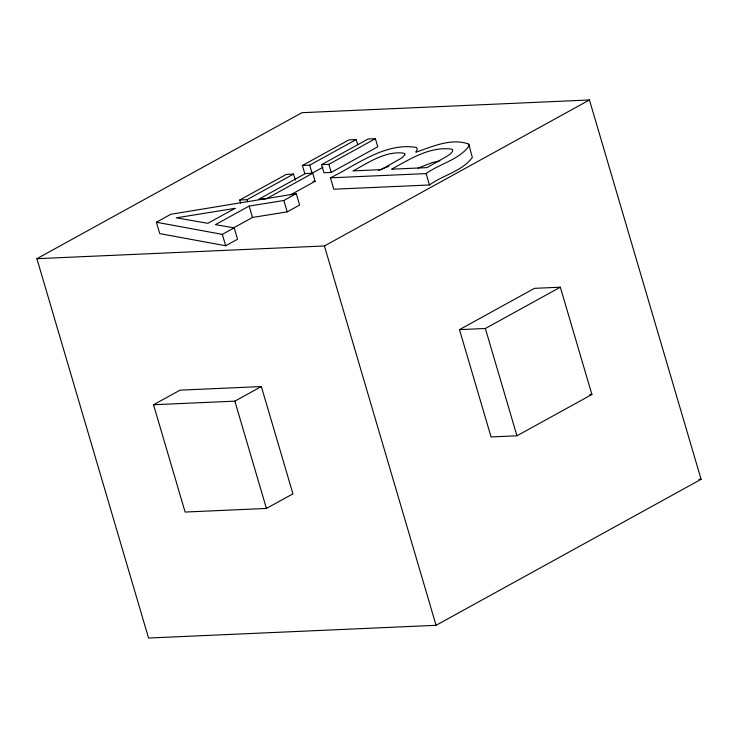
<?xml version="1.0" encoding="UTF-8"?>
<svg xmlns="http://www.w3.org/2000/svg" width="738" height="738" viewBox="0 0 738 738"><rect width="100%" height="100%" fill="white"/><g stroke="black" fill="none" stroke-linecap="round" stroke-linejoin="round"><path stroke-width="1.11" d="M36.9 258.687L301.934 112.693L589.45 99.971L701.1 479.313L436.066 625.307L148.55 638.029L36.9 258.687L324.425 245.966L589.45 99.971M296.261 193.66L283.881 200.478L249.158 206.068L215.45 224.638L234.186 227.857L237.535 239.232L225.69 245.763L159.74 233.614L156.391 222.239L170.847 214.269L296.261 193.66L299.619 205.044L287.23 211.861L252.507 217.452L232.682 228.365M240.625 203.051L239.73 200.016L286.252 174.399L293.549 174.076L295.329 180.137M290.348 194.933L315.089 181.308L312.709 173.227L304.776 173.578L302.396 165.496L348.917 139.879L356.214 139.556L357.699 144.602M239.73 200.016L247.036 199.694L293.549 174.076M302.396 165.496L309.702 165.174L356.214 139.556M305.412 173.55L258.9 199.177L266.197 198.854L312.709 173.227M321.565 164.657L368.077 139.03L375.374 138.707L377.755 146.788L331.242 172.406L323.936 172.729L321.565 164.657L328.862 164.334L375.374 138.707M322.967 167.258L312.073 173.255L309.702 165.174M156.391 222.239L222.341 234.38L234.186 227.857M330.43 177.83C356.924 164.851 385.116 142.102 416.5 147.48L417.339 149.427L415.762 152.12L416.278 152.093C432.477 146.493 451.859 137.72 468.75 144.141L472.338 157.425C462.2 171.29 442.892 175.127 429.47 184.98L333.788 189.214L330.43 177.83L426.121 173.596C439.544 163.744 458.851 159.915 468.99 146.041L468.75 144.141M153.532 404.747L180.035 390.153L261.353 386.555L292.931 493.851L266.427 508.445L185.109 512.043L153.532 404.747L234.85 401.149L261.353 386.555M459.488 329.637L534.45 288.346L560.327 287.202L591.904 394.498L516.941 435.789L491.065 436.933L459.488 329.637L485.364 328.493L560.327 287.202M378.723 170.284L388.963 166.244M418.105 168.061L432.533 162.526L439.931 160.893M313.004 181.4L315.089 181.308M589.662 394.59L591.904 394.498M698.803 479.414L701.1 479.313M485.364 328.493L516.941 435.789M426.121 173.596L429.47 184.98M328.862 164.334L331.242 172.406M324.425 245.966L436.066 625.307M283.881 200.478L287.23 211.861M249.158 206.068L252.507 217.452M247.036 199.694L247.627 201.714M222.341 234.38L225.69 245.763M234.85 401.149L266.427 508.445M404.858 153.845L404.728 155.008L401.878 157.867L381.039 169.648L353.022 170.893C368.742 162.637 384.885 150.856 403.631 153.135L404.858 153.845M452.634 150.082L452.44 151.548L450.872 153.458L447.892 155.709L426.988 167.618L391.647 169.177C409.95 159.187 429.747 146.235 451.61 149.122L452.634 150.082M235.035 208.347L207.848 223.319L176.299 217.839L235.035 208.347"/></g></svg>
